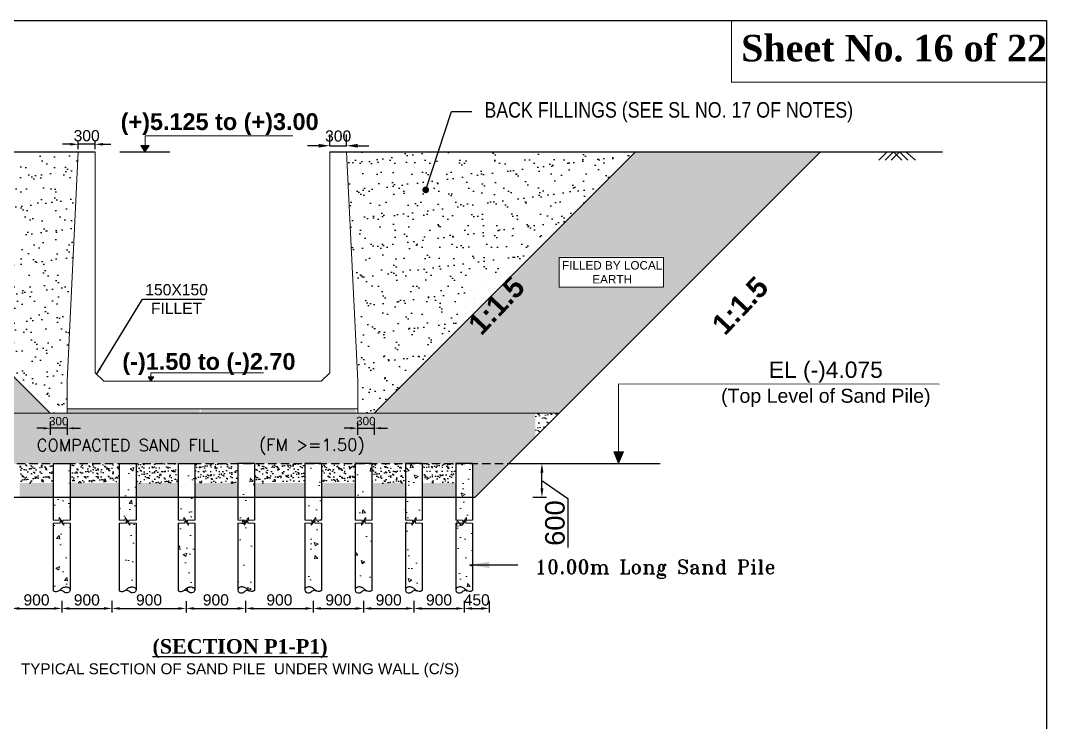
# Model space of a CAD drawing. Extents: x -426260 to 2055400, y -4304674 to -305611.
# Drawn here: x 1048104 to 1066457, y -1913611 to -1901055 of the extents above; entities that cross this region are included whole.
import ezdxf

# ---------------------------------------------------------------- set-up
doc = ezdxf.new("R2010")
doc.units = 0
doc.header["$LTSCALE"] = 300
doc.header["$MEASUREMENT"] = 0
doc.header["$PDMODE"] = 3
doc.linetypes.add('DASHED', pattern=[0.75, 0.5, -0.25])
doc.layers.get('0').update_dxf_attribs({"linetype": 'CONTINUOUS'})
doc.layers.get('DEFPOINTS').update_dxf_attribs({"linetype": 'CONTINUOUS'})
doc.layers.add('Dim', color=7, linetype='CONTINUOUS', lineweight=9)
doc.layers.add('HATCH', color=252, linetype='CONTINUOUS', lineweight=5)
for name, color, linetype in [('LINE', 7, 'CONTINUOUS'), ('P1', 7, 'CONTINUOUS'), ('TEXT', 10, 'CONTINUOUS'), ('TXT', 7, 'CONTINUOUS')]:
    doc.layers.add(name, color=color, linetype=linetype)
doc.styles.add('Arial', font='arial.ttf')
doc.styles.add('BIG', font='ROMANT.SHX')
doc.styles.add('DIM', font='isocp3.shx')
doc.dimstyles.new('3', dxfattribs={"dimtxt": 225, "dimasz": 350, "dimexe": 100, "dimexo": 25, "dimgap": 9, "dimtad": 0, "dimdec": 0, "dimzin": 0, "dimdsep": 46, "dimtxsty": 'Standard', "dimcen": 0, "dimclrd": 5, "dimclre": 6, "dimclrt": 256, "dimadec": 0, "dimazin": 0, "dimtfac": 1, "dimtdec": 0, "dimtofl": 0, "dimtmove": 2, "dimatfit": 3, "dimfxl": 1, "dimtolj": 1, "dimtzin": 0, "dimarcsym": 0})
doc.dimstyles.new('dim_100', dxfattribs={"dimtxt": 200, "dimasz": 200, "dimexe": 200, "dimexo": 100, "dimgap": 70, "dimtad": 1, "dimdec": 0, "dimzin": 0, "dimdsep": 46, "dimtxsty": 'DIM', "dimcen": 150, "dimclrd": 5, "dimclre": 5, "dimclrt": 7, "dimadec": 0, "dimazin": 0, "dimtfac": 1, "dimtdec": 0, "dimtmove": 0, "dimatfit": 3, "dimfxl": 20, "dimtolj": 1, "dimtzin": 0, "dimarcsym": 0})
doc.dimstyles.new('dim_250', dxfattribs={"dimtxt": 500, "dimasz": 500, "dimexe": 500, "dimexo": 100, "dimgap": 150, "dimtad": 1, "dimdec": 0, "dimzin": 0, "dimdsep": 46, "dimtxsty": 'Arial', "dimcen": 350, "dimclrd": 5, "dimclre": 5, "dimclrt": 7, "dimadec": 0, "dimazin": 0, "dimtfac": 1, "dimtdec": 0, "dimtmove": 0, "dimatfit": 3, "dimfxl": 500, "dimfxlon": 1, "dimtolj": 1, "dimtzin": 0, "dimarcsym": 0})
doc.dimstyles.new('dim_60', dxfattribs={"dimtxt": 120, "dimasz": 120, "dimexe": 60, "dimexo": 60, "dimgap": 50, "dimtad": 1, "dimdec": 0, "dimzin": 0, "dimdsep": 46, "dimtxsty": 'DIM', "dimcen": 0.09, "dimclrd": 5, "dimclre": 5, "dimclrt": 7, "dimadec": 0, "dimazin": 0, "dimtfac": 1, "dimtdec": 0, "dimtmove": 0, "dimatfit": 3, "dimfxl": 1, "dimtolj": 1, "dimtzin": 0, "dimarcsym": 0})
doc.dimstyles.new('dim_70', dxfattribs={"dimtxt": 140, "dimasz": 140, "dimexe": 70, "dimexo": 40, "dimgap": 50, "dimtad": 1, "dimdec": 0, "dimzin": 0, "dimdsep": 46, "dimtxsty": 'Arial', "dimcen": 0.09, "dimclrd": 5, "dimclre": 5, "dimclrt": 7, "dimadec": 0, "dimazin": 0, "dimtfac": 1, "dimtdec": 0, "dimtmove": 0, "dimatfit": 3, "dimfxl": 1, "dimtolj": 1, "dimtzin": 0, "dimarcsym": 0})
doc.dimstyles.new('dim_80', dxfattribs={"dimtxt": 160, "dimasz": 160, "dimexe": 80, "dimexo": 40, "dimgap": 50, "dimtad": 1, "dimdec": 0, "dimzin": 0, "dimdsep": 46, "dimtxsty": 'DIM', "dimcen": 0.09, "dimclrd": 5, "dimclre": 5, "dimclrt": 7, "dimadec": 0, "dimazin": 0, "dimtfac": 1, "dimtdec": 0, "dimtmove": 0, "dimatfit": 3, "dimfxl": 1, "dimtolj": 1, "dimtzin": 0, "dimarcsym": 0})
pattern_1 = [(37.5, (-16845.33, -437238.2), (-12.59867, 385.364754), [0, -304, 0, -340, 0, -325]), (7.5, (-16845.33, -437238.2), (353.95534, 564.42921), [0, -164, 0, -274, 0, -105]), (327.5, (-17091.33, -437238.2), (622.82837, 1.13181), [0, -100, 0, -360, 0, -470]), (317.5, (-17091.33, -437238.2), (601.22532, 175.53511), [0, -50, 0, -236, 0, -270])]
pattern_2 = [(37.5, (-16845.33, -437238.19), (-5.039469, 154.1459015), [0, -121.6, 0, -136, 0, -130]), (7.5, (-16845.33, -437238.19), (141.582136, 225.771685), [0, -65.6, 0, -109.6, 0, -42]), (327.5, (-16943.73, -437238.19), (249.131349, 0.452724), [0, -40, 0, -144, 0, -188]), (317.5, (-16943.73, -437238.19), (240.490128, 70.214045), [0, -20, 0, -94.4, 0, -108])]
pattern_3 = [(37.5, (-56110.23, -431458.76), (-4.409535, 134.877664), [0, -106.4, 0, -119, 0, -113.75]), (7.5, (-56110.23, -431458.76), (123.88437, 197.550225), [0, -57.4, 0, -95.9, 0, -36.75]), (327.5, (-56196.33, -431458.76), (217.98993, 0.396134), [0, -35, 0, -126, 0, -164.5]), (317.5, (-56196.33, -431458.76), (210.428862, 61.43729), [0, -17.5, 0, -82.6, 0, -94.5])]

# ---------------------------------------------------------------- blocks, each defined once
blk = doc.blocks.new('*D95')
at = {"layer": 'DEFPOINTS', "color": 0, "ltscale": 50, "transparency": 16777216}
for p in [(1049137, -1903268), (1049137, -1903394), (1049437, -1903394)]:
    blk.add_point(p, dxfattribs=at)
at = {"layer": 'HATCH', "color": 5, "lineweight": -2, "ltscale": 50, "transparency": 16777216}
for p, q in [((1048997, -1903268), (1048857, -1903268)), ((1049137, -1903354), (1049137, -1903198)), ((1049437, -1903268), (1049137, -1903268)), ((1049437, -1903354), (1049437, -1903198)), ((1049577, -1903268), (1049717, -1903268))]:
    blk.add_line(p, q, dxfattribs=at)
at = {"layer": 'HATCH', "color": 5, "ltscale": 50, "transparency": 16777216}
for points in [[(1048997, -1903245), (1048997, -1903292), (1049137, -1903268)], [(1049577, -1903245), (1049577, -1903292), (1049437, -1903268)]]:
    blk.add_solid(points, dxfattribs=at)
at = {"layer": 'HATCH', "color": 7, "ltscale": 50, "transparency": 16777216, "insert": (1049287, -1903116), "char_height": 200, "attachment_point": 5, "style": 'Arial'}
blk.add_mtext('\\A1;300', dxfattribs=at)
blk = doc.blocks.new('*D96')
at = {"layer": 'DEFPOINTS', "color": 0, "ltscale": 500, "transparency": 16777216}
for p in [(1048637, -1908079), (1048937, -1908079), (1048637, -1908348)]:
    blk.add_point(p, dxfattribs=at)
at = {"layer": 'Dim', "color": 5, "lineweight": -2, "ltscale": 500, "transparency": 16777216}
for p, q in [((1048637, -1908228), (1048637, -1908468)), ((1048937, -1908228), (1048937, -1908468)), ((1048517, -1908348), (1048397, -1908348)), ((1048937, -1908348), (1048637, -1908348)), ((1049057, -1908348), (1049177, -1908348))]:
    blk.add_line(p, q, dxfattribs=at)
at = {"layer": 'Dim', "color": 5, "ltscale": 500, "transparency": 16777216}
for points in [[(1048517, -1908328), (1048517, -1908368), (1048637, -1908348)], [(1049057, -1908328), (1049057, -1908368), (1048937, -1908348)]]:
    blk.add_solid(points, dxfattribs=at)
at = {"layer": 'Dim', "color": 7, "ltscale": 500, "transparency": 16777216, "insert": (1048787, -1908222), "char_height": 150, "attachment_point": 5, "style": 'Arial'}
blk.add_mtext('\\A1;300', dxfattribs=at)
blk = doc.blocks.new('*D97')
at = {"layer": 'DEFPOINTS', "color": 0, "ltscale": 50, "transparency": 16777216}
for p in [(1053936, -1903295), (1053636, -1903404), (1053936, -1903404)]:
    blk.add_point(p, dxfattribs=at)
at = {"layer": 'HATCH', "color": 5, "lineweight": -2, "ltscale": 50, "transparency": 16777216}
for p, q in [((1053636, -1903304), (1053636, -1903095)), ((1053936, -1903304), (1053936, -1903095)), ((1053436, -1903295), (1053236, -1903295)), ((1053636, -1903295), (1053936, -1903295)), ((1054136, -1903295), (1054336, -1903295))]:
    blk.add_line(p, q, dxfattribs=at)
at = {"layer": 'HATCH', "color": 5, "ltscale": 50, "transparency": 16777216}
for points in [[(1053436, -1903261), (1053436, -1903328), (1053636, -1903295)], [(1054136, -1903261), (1054136, -1903328), (1053936, -1903295)]]:
    blk.add_solid(points, dxfattribs=at)
at = {"layer": 'HATCH', "color": 7, "ltscale": 50, "transparency": 16777216, "insert": (1053786, -1903122), "char_height": 200, "attachment_point": 5, "style": 'Arial'}
blk.add_mtext('\\A1;300', dxfattribs=at)
blk = doc.blocks.new('*D98')
at = {"layer": 'DEFPOINTS', "color": 0, "ltscale": 500, "transparency": 16777216}
for p in [(1054131, -1908077), (1054431, -1908077), (1054431, -1908347)]:
    blk.add_point(p, dxfattribs=at)
at = {"layer": 'Dim', "color": 5, "lineweight": -2, "ltscale": 500, "transparency": 16777216}
for p, q in [((1054131, -1908227), (1054131, -1908467)), ((1054431, -1908227), (1054431, -1908467)), ((1054011, -1908347), (1053891, -1908347)), ((1054131, -1908347), (1054431, -1908347)), ((1054551, -1908347), (1054671, -1908347))]:
    blk.add_line(p, q, dxfattribs=at)
at = {"layer": 'Dim', "color": 5, "ltscale": 500, "transparency": 16777216}
for points in [[(1054011, -1908327), (1054011, -1908367), (1054131, -1908347)], [(1054551, -1908327), (1054551, -1908367), (1054431, -1908347)]]:
    blk.add_solid(points, dxfattribs=at)
at = {"layer": 'Dim', "color": 7, "ltscale": 500, "transparency": 16777216, "insert": (1054281, -1908220), "char_height": 150, "attachment_point": 5, "style": 'Arial'}
blk.add_mtext('\\A1;300', dxfattribs=at)
blk = doc.blocks.new('RT')
at = {"layer": 'Dim', "ltscale": 50}
h = blk.add_hatch(dxfattribs=at)
h.set_pattern_fill('AR-CONC', color=8, scale=100, style=0)
h.set_pattern_definition([(50, (-3013919.5, 641592.65), (717.26018, -62.75213), [75, -825]), (355, (-3013919.5, 641592.65), (-138.75133, 752.19213), [60, -660]), (100.4514, (-3013859.75, 641587.4), (578.50938, 689.43954), [63.74019, -701.14211]), (46.1842, (-3013919.5, 641792.65), (1067.24105, -165.51901), [112.5, -1237.5]), (96.6356, (-3013830.6, 641778.9), (934.6627, 974.11787), [95.6103, -1051.713]), (351.1842, (-3013919.5, 641792.7), (934.66195, 974.1186), [90, -990]), (21, (-3013819.5, 641742.65), (596.90705, -402.61889), [75, -825]), (326, (-3013819.5, 641742.65), (243.31533, 725.15005), [60, -660]), (71.4514, (-3013769.8, 641709.1), (840.22263, 322.5305), [63.74019, -701.14211]), (37.5, (-3013919.52, 641592.65), (12.159855, 332.893854), [0, -652, 0, -670, 0, -662.5]), (7.5, (-3013919.52, 641592.65), (263.069537, 394.41171), [0, -382, 0, -637, 0, -252.5]), (327.5, (-3014142.52, 641592.65), (533.822436, -22.554872), [0, -250, 0, -780, 0, -1035]), (317.5, (-3014242.52, 641592.65), (583.18617, 100.10498), [0, -325, 0, -518, 0, -735])])
h.paths.add_polyline_path([(150, -2269), (138, -2291), (119, -2305), (97, -2311), (74, -2310), (52, -2302), (33, -2290), (15, -2276), (-6, -2267), (-29, -2266), (-52, -2273), (-64, -2281), (-86, -2289), (-109, -2290), (-130, -2283), (-150, -2271), (-150, 0), (150, 0)])
for points in [[(-150, -1014), (-44, -1014), (-44, -966), (22, -1055), (22, -1014), (150, -1014)], [(-150, -1063), (-29, -1063), (-29, -1015), (38, -1103), (38, -1063), (150, -1063)]]:
    blk.add_lwpolyline(points, dxfattribs=at)
at = {"layer": 'P1', "ltscale": 50}
for points in [[(-150, 0), (-150, -1014)], [(-150, 0), (150, 0)], [(150, 0), (150, -1014)], [(-150, -1063), (-150, -2271)], [(150, -1063), (150, -2253)]]:
    blk.add_lwpolyline(points, dxfattribs=at)
blk.add_spline([(-150, -2271), (-115, -2289), (-72, -2284), (-23, -2252), (15, -2223), (67, -2207), (106, -2210), (132, -2224), (144, -2239), (150, -2253), (150, -2266), (123, -2303), (73, -2309), (38, -2293), (10, -2273), (-18, -2265), (-51, -2273)], degree=3, dxfattribs=at)
blk = doc.blocks.new('PILE.5')
at = {"layer": 'HATCH', "color": 5}
blk.add_blockref('RT', (0, 0), dxfattribs=at)
blk = doc.blocks.new('*D100')
at = {"layer": 'DEFPOINTS', "color": 0, "ltscale": 50, "transparency": 16777216}
for p in [(1049740, -1911401), (1051066, -1911401), (1051066, -1911571)]:
    blk.add_point(p, dxfattribs=at)
at = {"layer": 'HATCH', "color": 5, "lineweight": -2, "ltscale": 50, "transparency": 16777216}
for p, q in [((1049740, -1911441), (1049740, -1911641)), ((1049880, -1911571), (1050926, -1911571)), ((1051066, -1911441), (1051066, -1911641))]:
    blk.add_line(p, q, dxfattribs=at)
at = {"layer": 'HATCH', "color": 5, "ltscale": 50, "transparency": 16777216}
for points in [[(1049880, -1911548), (1049880, -1911595), (1049740, -1911571)], [(1050926, -1911548), (1050926, -1911595), (1051066, -1911571)]]:
    blk.add_solid(points, dxfattribs=at)
at = {"layer": 'HATCH', "color": 7, "ltscale": 50, "transparency": 16777216, "insert": (1050403, -1911419), "char_height": 200, "attachment_point": 5, "style": 'Arial'}
blk.add_mtext('\\A1;900', dxfattribs=at)
blk = doc.blocks.new('*D101')
at = {"layer": 'DEFPOINTS', "color": 0, "ltscale": 50, "transparency": 16777216}
for p in [(1048840, -1911401), (1049740, -1911394), (1049740, -1911571)]:
    blk.add_point(p, dxfattribs=at)
at = {"layer": 'HATCH', "color": 5, "lineweight": -2, "ltscale": 50, "transparency": 16777216}
for p, q in [((1048840, -1911441), (1048840, -1911641)), ((1048980, -1911571), (1049600, -1911571)), ((1049740, -1911434), (1049740, -1911641))]:
    blk.add_line(p, q, dxfattribs=at)
at = {"layer": 'HATCH', "color": 5, "ltscale": 50, "transparency": 16777216}
for points in [[(1048980, -1911548), (1048980, -1911595), (1048840, -1911571)], [(1049600, -1911548), (1049600, -1911595), (1049740, -1911571)]]:
    blk.add_solid(points, dxfattribs=at)
at = {"layer": 'HATCH', "color": 7, "ltscale": 50, "transparency": 16777216, "insert": (1049290, -1911419), "char_height": 200, "attachment_point": 5, "style": 'Arial'}
blk.add_mtext('\\A1;900', dxfattribs=at)
blk = doc.blocks.new('*D102')
at = {"layer": 'DEFPOINTS', "color": 0, "ltscale": 50, "transparency": 16777216}
for p in [(1047940, -1911401), (1048840, -1911394), (1048840, -1911571)]:
    blk.add_point(p, dxfattribs=at)
at = {"layer": 'HATCH', "color": 5, "lineweight": -2, "ltscale": 50, "transparency": 16777216}
for p, q in [((1047940, -1911441), (1047940, -1911641)), ((1048080, -1911571), (1048700, -1911571)), ((1048840, -1911434), (1048840, -1911641))]:
    blk.add_line(p, q, dxfattribs=at)
at = {"layer": 'HATCH', "color": 5, "ltscale": 50, "transparency": 16777216}
for points in [[(1048080, -1911548), (1048080, -1911595), (1047940, -1911571)], [(1048700, -1911548), (1048700, -1911595), (1048840, -1911571)]]:
    blk.add_solid(points, dxfattribs=at)
at = {"layer": 'HATCH', "color": 7, "ltscale": 50, "transparency": 16777216, "insert": (1048390, -1911419), "char_height": 200, "attachment_point": 5, "style": 'Arial'}
blk.add_mtext('\\A1;900', dxfattribs=at)
blk = doc.blocks.new('*D104')
at = {"layer": 'DEFPOINTS', "color": 0, "ltscale": 50, "transparency": 16777216}
for p in [(1051066, -1911401), (1052131, -1911394), (1052131, -1911571)]:
    blk.add_point(p, dxfattribs=at)
at = {"layer": 'HATCH', "color": 5, "lineweight": -2, "ltscale": 50, "transparency": 16777216}
for p, q in [((1051066, -1911441), (1051066, -1911641)), ((1051206, -1911571), (1051991, -1911571)), ((1052131, -1911434), (1052131, -1911641))]:
    blk.add_line(p, q, dxfattribs=at)
at = {"layer": 'HATCH', "color": 5, "ltscale": 50, "transparency": 16777216}
for points in [[(1051206, -1911548), (1051206, -1911595), (1051066, -1911571)], [(1051991, -1911548), (1051991, -1911595), (1052131, -1911571)]]:
    blk.add_solid(points, dxfattribs=at)
at = {"layer": 'HATCH', "color": 7, "ltscale": 50, "transparency": 16777216, "insert": (1051598, -1911419), "char_height": 200, "attachment_point": 5, "style": 'Arial'}
blk.add_mtext('\\A1;900', dxfattribs=at)
blk = doc.blocks.new('*D105')
at = {"layer": 'DEFPOINTS', "color": 0, "ltscale": 50, "transparency": 16777216}
for p in [(1053340, -1911394), (1052131, -1911434), (1053340, -1911571)]:
    blk.add_point(p, dxfattribs=at)
at = {"layer": 'HATCH', "color": 5, "lineweight": -2, "ltscale": 50, "transparency": 16777216}
for p, q in [((1052131, -1911474), (1052131, -1911641)), ((1052271, -1911571), (1053200, -1911571)), ((1053340, -1911434), (1053340, -1911641))]:
    blk.add_line(p, q, dxfattribs=at)
at = {"layer": 'HATCH', "color": 5, "ltscale": 50, "transparency": 16777216}
for points in [[(1052271, -1911548), (1052271, -1911595), (1052131, -1911571)], [(1053200, -1911548), (1053200, -1911595), (1053340, -1911571)]]:
    blk.add_solid(points, dxfattribs=at)
at = {"layer": 'HATCH', "color": 7, "ltscale": 50, "transparency": 16777216, "insert": (1052735, -1911419), "char_height": 200, "attachment_point": 5, "style": 'Arial'}
blk.add_mtext('\\A1;900', dxfattribs=at)
blk = doc.blocks.new('*D106')
at = {"layer": 'DEFPOINTS', "color": 0, "ltscale": 50, "transparency": 16777216}
for p in [(1053340, -1911401), (1054240, -1911394), (1054240, -1911571)]:
    blk.add_point(p, dxfattribs=at)
at = {"layer": 'HATCH', "color": 5, "lineweight": -2, "ltscale": 50, "transparency": 16777216}
for p, q in [((1053340, -1911441), (1053340, -1911641)), ((1053480, -1911571), (1054100, -1911571)), ((1054240, -1911434), (1054240, -1911641))]:
    blk.add_line(p, q, dxfattribs=at)
at = {"layer": 'HATCH', "color": 5, "ltscale": 50, "transparency": 16777216}
for points in [[(1053480, -1911548), (1053480, -1911595), (1053340, -1911571)], [(1054100, -1911548), (1054100, -1911595), (1054240, -1911571)]]:
    blk.add_solid(points, dxfattribs=at)
at = {"layer": 'HATCH', "color": 7, "ltscale": 50, "transparency": 16777216, "insert": (1053790, -1911419), "char_height": 200, "attachment_point": 5, "style": 'Arial'}
blk.add_mtext('\\A1;900', dxfattribs=at)
blk = doc.blocks.new('*D107')
at = {"layer": 'DEFPOINTS', "color": 0, "ltscale": 50, "transparency": 16777216}
for p in [(1054240, -1911401), (1055140, -1911394), (1055140, -1911571)]:
    blk.add_point(p, dxfattribs=at)
at = {"layer": 'HATCH', "color": 5, "lineweight": -2, "ltscale": 50, "transparency": 16777216}
for p, q in [((1054240, -1911441), (1054240, -1911641)), ((1054380, -1911571), (1055000, -1911571)), ((1055140, -1911434), (1055140, -1911641))]:
    blk.add_line(p, q, dxfattribs=at)
at = {"layer": 'HATCH', "color": 5, "ltscale": 50, "transparency": 16777216}
for points in [[(1054380, -1911548), (1054380, -1911595), (1054240, -1911571)], [(1055000, -1911548), (1055000, -1911595), (1055140, -1911571)]]:
    blk.add_solid(points, dxfattribs=at)
at = {"layer": 'HATCH', "color": 7, "ltscale": 50, "transparency": 16777216, "insert": (1054690, -1911419), "char_height": 200, "attachment_point": 5, "style": 'Arial'}
blk.add_mtext('\\A1;900', dxfattribs=at)
blk = doc.blocks.new('*D108')
at = {"layer": 'DEFPOINTS', "color": 0, "ltscale": 50, "transparency": 16777216}
for p in [(1055140, -1911401), (1056040, -1911394), (1056040, -1911571)]:
    blk.add_point(p, dxfattribs=at)
at = {"layer": 'HATCH', "color": 5, "lineweight": -2, "ltscale": 50, "transparency": 16777216}
for p, q in [((1055140, -1911441), (1055140, -1911641)), ((1055280, -1911571), (1055900, -1911571)), ((1056040, -1911434), (1056040, -1911641))]:
    blk.add_line(p, q, dxfattribs=at)
at = {"layer": 'HATCH', "color": 5, "ltscale": 50, "transparency": 16777216}
for points in [[(1055280, -1911548), (1055280, -1911595), (1055140, -1911571)], [(1055900, -1911548), (1055900, -1911595), (1056040, -1911571)]]:
    blk.add_solid(points, dxfattribs=at)
at = {"layer": 'HATCH', "color": 7, "ltscale": 50, "transparency": 16777216, "insert": (1055590, -1911419), "char_height": 200, "attachment_point": 5, "style": 'Arial'}
blk.add_mtext('\\A1;900', dxfattribs=at)
blk = doc.blocks.new('*D109')
at = {"layer": 'DEFPOINTS', "color": 0, "ltscale": 50, "transparency": 16777216}
for p in [(1056040, -1911401), (1056490, -1911394), (1056490, -1911571)]:
    blk.add_point(p, dxfattribs=at)
at = {"layer": 'HATCH', "color": 5, "lineweight": -2, "ltscale": 50, "transparency": 16777216}
for p, q in [((1056040, -1911441), (1056040, -1911641)), ((1056180, -1911571), (1056350, -1911571)), ((1056490, -1911434), (1056490, -1911641))]:
    blk.add_line(p, q, dxfattribs=at)
at = {"layer": 'HATCH', "color": 5, "ltscale": 50, "transparency": 16777216}
for points in [[(1056180, -1911548), (1056180, -1911595), (1056040, -1911571)], [(1056350, -1911548), (1056350, -1911595), (1056490, -1911571)]]:
    blk.add_solid(points, dxfattribs=at)
at = {"layer": 'HATCH', "color": 7, "ltscale": 50, "transparency": 16777216, "insert": (1056265, -1911419), "char_height": 200, "attachment_point": 5, "style": 'Arial'}
blk.add_mtext('\\A1;450', dxfattribs=at)
blk = doc.blocks.new('*D227')
at = {"layer": 'DEFPOINTS', "color": 0, "ltscale": 500, "transparency": 16777216}
for p in [(1057090, -1908980), (1057431, -1908980), (1057231, -1909580)]:
    blk.add_point(p, dxfattribs=at)
at = {"layer": 'Dim', "color": 5, "lineweight": -2, "ltscale": 500, "transparency": 16777216}
for p, q in [((1057130, -1908980), (1057511, -1908980)), ((1057431, -1909420), (1057431, -1909140)), ((1057431, -1909280), (1057893, -1909607)), ((1057271, -1909580), (1057511, -1909580)), ((1057893, -1909607), (1057893, -1910481))]:
    blk.add_line(p, q, dxfattribs=at)
at = {"layer": 'Dim', "color": 5, "ltscale": 500, "transparency": 16777216}
for points in [[(1057404, -1909140), (1057458, -1909140), (1057431, -1908980)], [(1057404, -1909420), (1057458, -1909420), (1057431, -1909580)]]:
    blk.add_solid(points, dxfattribs=at)
at = {"layer": 'Dim', "color": 7, "ltscale": 500, "transparency": 16777216, "insert": (1057665, -1910044), "char_height": 350, "attachment_point": 5, "rotation": 90, "style": 'Arial'}
blk.add_mtext('\\A1;600', dxfattribs=at)

msp = doc.modelspace()

# ---------------------------------------------------------------- hatches: boundary and pattern name
at = {"layer": 'Dim', "ltscale": 500}
h = msp.add_hatch(color=15, dxfattribs=at)
h.dxf.hatch_style = 1
h.paths.add_polyline_path([(1050330.3, -1903292.7), (1050255.7, -1903292.7), (1050330.3, -1903403.5)])
h.paths.add_polyline_path([(1050404.8, -1903292.7), (1050330.3, -1903292.7), (1050330.3, -1903403.5)])
h = msp.add_hatch(color=15, dxfattribs=at)
h.dxf.hatch_style = 1
h.paths.add_polyline_path([(1050437.4, -1907429.6), (1050387.7, -1907429.6), (1050437.4, -1907503.5)])
h.paths.add_polyline_path([(1050487.1, -1907429.6), (1050437.4, -1907429.6), (1050437.4, -1907503.5)])
h = msp.add_hatch(color=8, dxfattribs=at)
h.dxf.hatch_style = 1
h.paths.add_polyline_path([(1058890.1, -1908768.5), (1058803.2, -1908768.5), (1058716.3, -1908768.5), (1058803.2, -1908975.9)])
at = {"layer": 'LINE', "lineweight": 9, "ltscale": 50}
h = msp.add_hatch(dxfattribs=at)
h.set_pattern_fill('AR-SAND', color=0, scale=80, style=0)
h.set_pattern_definition(pattern_2)
h.paths.add_polyline_path([(1043961.6, -1903403.5), (1039759.1, -1903403.5), (1044434.1, -1908078.5), (1048636.6, -1908078.5)])
h.paths.add_polyline_path([(1045341.2, -1905826.1), (1043473.5, -1905826.1), (1043473.5, -1905291.8), (1045341.2, -1905291.8)], flags=16)
h.paths.add_polyline_path([(1043475.6, -1905831), (1045344.1, -1905831), (1045344.1, -1905271.9), (1043475.6, -1905271.9)], flags=24)
at = {"layer": 'LINE', "ltscale": 50}
h = msp.add_hatch(dxfattribs=at)
h.set_pattern_fill('AR-SAND', color=4, scale=200, style=0)
h.set_pattern_definition(pattern_1)
h.paths.add_polyline_path([(1049136.6, -1903403.5), (1043961.6, -1903403.5), (1048637.5, -1908079.5), (1048936.6, -1908079.5), (1048936.6, -1907503.5)])
h = msp.add_hatch(dxfattribs=at)
h.set_pattern_fill('AR-SAND', color=4, scale=200, style=0)
h.set_pattern_definition(pattern_1)
h.paths.add_polyline_path([(1053942.7, -1903403.5), (1059117.7, -1903403.5), (1054441.8, -1908079.5), (1054142.7, -1908079.5), (1054142.7, -1907503.5)])
at = {"layer": 'LINE', "lineweight": 9, "ltscale": 50}
h = msp.add_hatch(dxfattribs=at)
h.set_pattern_fill('AR-SAND', color=0, scale=80, style=0)
h.set_pattern_definition(pattern_2)
h.paths.add_polyline_path([(1059605.7, -1905826.1), (1057746.4, -1905826.1), (1057746.4, -1905840.3), (1059614.9, -1905840.3), (1059614.9, -1905281.2), (1057746.4, -1905281.2), (1057746.4, -1905291.8), (1059605.7, -1905291.8)])
h.paths.add_polyline_path([(1059605.7, -1905826.1), (1057749.3, -1905826.1), (1057749.3, -1905835.3), (1059617, -1905835.3), (1059617, -1905301), (1059605.7, -1905301)])
h.paths.add_polyline_path([(1057738.1, -1905291.8), (1059605.7, -1905291.8), (1059605.7, -1905826.1), (1057738.1, -1905826.1)])
h.paths.add_polyline_path([(1057742.7, -1908077), (1062415.5, -1903404.2), (1059105.5, -1903403.5), (1054437.6, -1908071.5)])
h = msp.add_hatch(dxfattribs=at)
h.set_pattern_fill('AR-SAND', color=0, scale=80, style=0)
h.set_pattern_definition(pattern_2)
h.paths.add_polyline_path([(1048574.9, -1908377.3), (1048999.5, -1908377.3), (1048999.5, -1908068.2), (1048574.9, -1908068.2)], flags=9)
h.paths.add_polyline_path([(1054069.1, -1908375.8), (1054493.7, -1908375.8), (1054493.7, -1908066.7), (1054069.1, -1908066.7)], flags=9)
h.paths.add_polyline_path([(1052387.5, -1908902.3), (1054678.7, -1908902.3), (1054678.7, -1908413.5), (1052387.5, -1908413.5)], flags=24)
h.paths.add_polyline_path([(1048371.2, -1908811.3), (1052418.9, -1908811.3), (1052418.9, -1908490.5), (1048371.2, -1908490.5)], flags=24)
h.paths.add_polyline_path([(1056839.5, -1908980.3), (1057313.2, -1908506.6), (1057311.6, -1908078.5), (1044434.1, -1908078.5), (1045335.8, -1908980.3)])
at = {"layer": 'LINE', "lineweight": 15}
h = msp.add_hatch(dxfattribs=at)
h.set_pattern_fill('AR-CONC', color=1, scale=20, style=0)
h.set_pattern_definition([(50, (761302.08, -1942943.75), (143.452037, -12.550427), [15, -165]), (355, (761302.08, -1942943.75), (-27.75027, 150.43843), [12, -132]), (100.451444, (761314.03, -1942944.79), (115.70177, 137.888), [12.74804, -140.22842]), (46.1842, (761302.08, -1942903.75), (213.44827, -33.10386), [22.5, -247.5]), (96.635635, (761319.86, -1942906.5), (186.93239, 194.82372), [19.12207, -210.34275]), (351.18416, (761302.08, -1942903.75), (186.93239, 194.82372), [18, -198]), (21, (761322.08, -1942913.75), (119.38141, -80.52378), [15, -165]), (326, (761322.08, -1942913.75), (48.66307, 145.03001), [12, -132]), (71.451445, (761332.02, -1942920.46), (168.044475, 64.50623), [12.74804, -140.22842]), (37.5, (761302.076, -1942943.746), (2.431971, 66.578771), [0, -130.4, 0, -134, 0, -132.5]), (7.5, (761302.076, -1942943.746), (52.613907, 78.882342), [0, -76.4, 0, -127.4, 0, -50.5]), (327.5, (761257.476, -1942943.746), (106.764487, -4.510974), [0, -50, 0, -156, 0, -207]), (317.5, (761237.48, -1942943.75), (116.637234, 20.020996), [0, -65, 0, -103.6, 0, -147])])
h.paths.add_polyline_path([(1051307.2, -1908078.5), (1051307.2, -1908003.5), (1048936.6, -1908003.5), (1048936.6, -1908078.5)])
h.paths.add_polyline_path([(1054101.2, -1908078.5), (1054101.2, -1908003.5), (1051331.2, -1908003.5), (1051321.8, -1908080)])
at = {"layer": 'LINE', "lineweight": 9, "ltscale": 50}
h = msp.add_hatch(dxfattribs=at)
h.set_pattern_fill('AR-SAND', color=0, scale=80, style=0)
h.set_pattern_definition(pattern_2)
h.paths.add_polyline_path([(1057313.2, -1908506.6), (1057741.2, -1908078.5), (1057311.6, -1908078.5)])
at = {"layer": 'LINE'}
h = msp.add_hatch(dxfattribs=at)
h.set_pattern_fill('AR-SAND', color=256, scale=70, style=0)
h.set_pattern_definition([(37.5, (-18848.5, -432611.6), (-4.409535, 134.877664), [0, -106.4, 0, -119, 0, -113.75]), (7.5, (-18848.5, -432611.6), (123.88437, 197.550225), [0, -57.4, 0, -95.9, 0, -36.75]), (327.5, (-18934.6, -432611.6), (217.98993, 0.396134), [0, -35, 0, -126, 0, -164.5]), (317.5, (-18934.6, -432611.6), (210.428862, 61.43729), [0, -17.5, 0, -82.6, 0, -94.5])])
h.paths.add_polyline_path([(1056489.6, -1909330.1), (1056189.6, -1909330.1), (1056189.6, -1909580.3), (1056239.5, -1909580.3)])
h.paths.add_polyline_path([(1055889.6, -1909330.1), (1055289.6, -1909330.1), (1055289.6, -1909580.3), (1055889.6, -1909580.3)])
h.paths.add_polyline_path([(1054989.6, -1909330.1), (1054389.6, -1909330.1), (1054389.6, -1909580.3), (1054989.6, -1909580.3)])
h.paths.add_polyline_path([(1054089.6, -1909330.1), (1053489.6, -1909330.1), (1053489.6, -1909580.3), (1054089.6, -1909580.3)])
h.paths.add_polyline_path([(1053189.6, -1909330.1), (1052289.6, -1909330.1), (1052289.6, -1909580.3), (1053189.6, -1909580.3)])
h.paths.add_polyline_path([(1051989.6, -1909330.1), (1051221, -1909330.1), (1051221, -1909580.3), (1051989.6, -1909580.3)])
h.paths.add_polyline_path([(1050921, -1909330.1), (1050171, -1909330.1), (1050171, -1909580.3), (1050921, -1909580.3)])
h.paths.add_polyline_path([(1049871, -1909330.1), (1048989.6, -1909330.1), (1048989.6, -1909580.3), (1049871, -1909580.3)])
h.paths.add_polyline_path([(1048689.6, -1909330.1), (1048089.6, -1909330.1), (1048089.6, -1909580.3), (1048689.6, -1909580.3)])
h.paths.add_polyline_path([(1047789.6, -1909330.1), (1047189.6, -1909330.1), (1047189.6, -1909580.3), (1047789.6, -1909580.3)])
h.paths.add_polyline_path([(1046889.6, -1909330.1), (1046289.6, -1909330.1), (1046289.6, -1909580.3), (1046889.6, -1909580.3)])
h.paths.add_polyline_path([(1045989.6, -1909330.1), (1045685.6, -1909330.1), (1045935.8, -1909580.3), (1045989.6, -1909580.3)])
h.paths.add_polyline_path([(1056489.6, -1909330.1), (1056789.6, -1909030.1), (1056789.6, -1908980.3), (1056189.6, -1908980.3), (1056189.6, -1909330.1)])
h = msp.add_hatch(dxfattribs=at)
h.set_pattern_fill('AR-SAND', color=256, scale=70, style=0)
h.set_pattern_definition(pattern_3)
h.paths.add_polyline_path([(1048689.6, -1909330.1), (1048689.6, -1908980.3), (1048089.6, -1908980.3), (1048089.6, -1909330.1)])
h.paths.add_polyline_path([(1049871, -1909330.1), (1049871, -1908980.3), (1048989.6, -1908980.3), (1048989.6, -1909330.1)])
h = msp.add_hatch(dxfattribs=at)
h.set_pattern_fill('AR-SAND', color=256, scale=70, style=0)
h.set_pattern_definition(pattern_3)
h.paths.add_polyline_path([(1050921, -1908980.3), (1050171, -1908980.3), (1050171, -1909330.1), (1050921, -1909330.1)])
h.paths.add_polyline_path([(1051989.6, -1909330.1), (1051989.6, -1908980.3), (1051221, -1908980.3), (1051221, -1909330.1)])
h = msp.add_hatch(dxfattribs=at)
h.set_pattern_fill('AR-SAND', color=256, scale=70, style=0)
h.set_pattern_definition(pattern_3)
h.paths.add_polyline_path([(1053189.6, -1908980.3), (1052289.6, -1908980.3), (1052289.6, -1909330.1), (1053189.6, -1909330.1)])
h.paths.add_polyline_path([(1054089.6, -1908980.3), (1053489.6, -1908980.3), (1053489.6, -1909330.1), (1054089.6, -1909330.1)])
h = msp.add_hatch(dxfattribs=at)
h.set_pattern_fill('AR-SAND', color=256, scale=70, style=0)
h.set_pattern_definition(pattern_3)
h.paths.add_polyline_path([(1054389.6, -1908980.3), (1054389.6, -1909330.1), (1054989.6, -1909330.1), (1054989.6, -1908980.3)])
h.paths.add_polyline_path([(1055889.6, -1909330.1), (1055889.6, -1908980.3), (1055289.6, -1908980.3), (1055289.6, -1909330.1)])

# ---------------------------------------------------------------- linework, layer by layer
at = {"color": 7, "lineweight": 15}
for p, q in [((1048936.6, -1907503.5), (1049136.6, -1903403.5)), ((1049436.6, -1907359.1), (1049436.6, -1903403.5)), ((1053636.2, -1907359.1), (1053636.2, -1903403.5)), ((1054136.2, -1907503.5), (1053936.2, -1903403.5)), ((1054381.1, -1903403.5), (1054081.1, -1903403.5)), ((1049436.6, -1907359.1), (1049591.5, -1907503.5)), ((1053636.2, -1907359.1), (1053481.2, -1907503.5)), ((1048936.6, -1907503.5), (1048936.6, -1908078.5)), ((1049591.5, -1907503.5), (1051539.6, -1907503.5)), ((1051539.6, -1907503.5), (1053481.2, -1907503.5)), ((1054136.2, -1907503.5), (1054136.2, -1908078.5)), ((1048936.6, -1908003.5), (1051539.6, -1908003.5)), ((1048936.6, -1908078.5), (1051539.6, -1908078.5)), ((1051539.6, -1908003.5), (1054136.2, -1908003.5)), ((1051539.6, -1908078.5), (1054136.2, -1908078.5))]:
    msp.add_line(p, q, dxfattribs=at)
at = {"layer": 'Dim', "ltscale": 500}
msp.add_line((1058798.1, -1907553.8), (1064539.1, -1907557.1, 0), dxfattribs=at)
for points in [[(1050332.1, -1903292.7), (1050332.1, -1903119.5), (1052973.8, -1903119.5)], [(1050437.4, -1907429.6), (1050437.4, -1907353.7), (1052448.9, -1907353.7)], [(1058803.2, -1908975.9), (1058798.1, -1907558.6)], [(1058803.2, -1908975.9), (1058716.3, -1908768.2), (1058803.2, -1908768.5)], [(1058803.2, -1908975.9), (1058890.1, -1908768.2), (1058803.2, -1908768.5)]]:
    msp.add_lwpolyline(points, dxfattribs=at)
for points in [[(1050330.3, -1903403.5), (1050255.7, -1903292.7), (1050404.8, -1903292.7)], [(1050437.4, -1907503.5), (1050487.1, -1907429.6), (1050387.7, -1907429.6)]]:
    msp.add_lwpolyline(points, close=True, dxfattribs=at)
at = {"layer": 'HATCH', "color": 8, "lineweight": 15}
msp.add_line((1050123.9, -1903403.5), (1050547.4, -1903403.5), dxfattribs=at)
for points in [[(1063608.2, -1903403.5), (1063458.4, -1903553.3)], [(1063718.5, -1903403.5), (1063568.7, -1903553.3)], [(1063828.8, -1903403.5), (1063679, -1903553.3)], [(1063718.5, -1903403.5), (1063868.3, -1903553.3)], [(1063828.8, -1903403.5), (1063978.6, -1903553.3)], [(1063939.1, -1903403.5), (1064110.8, -1903553.3)]]:
    msp.add_lwpolyline(points, dxfattribs=at)
at = {"layer": 'HATCH', "color": 5, "ltscale": 50}
msp.add_lwpolyline([(1059605.7, -1905291.8), (1057738.1, -1905291.8), (1057738.1, -1905826.1), (1059605.7, -1905826.1)], close=True, dxfattribs=at)
msp.add_lwpolyline([(1044434.1, -1908078.5), (1057741.2, -1908078.5)], dxfattribs=at)
at = {"layer": 'LINE'}
for p, q in [((1038707.8, -1903403.5), (1049436.6, -1903403.5)), ((1053636.2, -1903403.5), (1064597.6, -1903403.5)), ((1045935.8, -1909580.3), (1056239.5, -1909580.3))]:
    msp.add_line(p, q, dxfattribs=at)
at = {"layer": 'LINE', "color": 3, "ltscale": 0.5}
for p, q in [((1049881.5, -1903403.5), (1050777.2, -1903403.5)), ((1056839.5, -1908980.3), (1059546.9, -1908980.3))]:
    msp.add_line(p, q, dxfattribs=at)
at = {"layer": 'LINE', "linetype": 'DASHED'}
msp.add_line((1045335.8, -1908980.3), (1056839.5, -1908980.3), dxfattribs=at)
at = {"layer": 'LINE'}
msp.add_lwpolyline([(1066456.6, -1941928.1), (1008655.8, -1941928.1), (1008655.8, -1901054.6), (1066456.6, -1901054.6)], close=True, dxfattribs=at)
at = {"layer": 'LINE', "lineweight": 9}
msp.add_lwpolyline([(1066456.6, -1901054.6), (1060824.5, -1901054.6), (1060824.5, -1902159.4), (1066456.6, -1902159.4)], close=True, dxfattribs=at)
at = {"layer": 'LINE'}
for points in [[(1043961.6, -1903403.5), (1048636.6, -1908078.5)], [(1059107.1, -1903402), (1054430.5, -1908078.5)], [(1062414.6, -1903405.1), (1056239.5, -1909580.3)]]:
    msp.add_lwpolyline(points, dxfattribs=at)

# ---------------------------------------------------------------- block references
at = {"layer": 'HATCH', "color": 5}
for p in [(1048839.6, -1908980.3), (1050021, -1908980.3), (1051071, -1908980.3)]:
    msp.add_blockref('PILE.5', p, dxfattribs=at)
at = {"layer": 'HATCH', "color": 5, "xscale": -1}
for p in [(1052139.6, -1908980.3), (1053339.6, -1908980.3), (1054239.6, -1908980.3), (1055139.6, -1908980.3), (1056039.6, -1908980.3)]:
    msp.add_blockref('PILE.5', p, dxfattribs=at)

# ---------------------------------------------------------------- texts
at = {"layer": 'LINE', "style": 'BIG'}
for s, p in [(' (FM >=1.50)', (1052224.6, -1908749.6)), ('COMPACTED SAND FILL', (1048394.1, -1908757.8))]:
    msp.add_text(s, height=213.84, dxfattribs=at).set_placement(p)
at = {"layer": 'LINE', "color": 7, "lineweight": 9, "insert": (1060994.2, -1901311.4), "char_height": 474.319, "width": 17037.376, "attachment_point": 1}
msp.add_mtext('\\pt3320;{\\fTimes New Roman|b1|i0|c0|p18;Sheet No. 16 of 22}', dxfattribs=at)
at = {"layer": 'LINE', "char_height": 250, "width": 11058.005, "attachment_point": 8, "style": 'BIG'}
for s, insert in [('\\pxqc;\\P{\\fArial Narrow|b0|i0|c0|p34;\\H1.1111x;\\C7;BACK FILLINGS (SEE SL NO. 17 OF NOTES)}', (1059699.4, -1902875.7)), ('10.00m Long Sand Pile', (1059460.6, -1911035.1))]:
    msp.add_mtext(s, dxfattribs=dict(at, insert=insert))
at = {"layer": 'TEXT', "color": 0, "insert": (1057780.1, -1905558.3), "char_height": 150, "width": 1814.649, "attachment_point": 4, "style": 'Arial'}
msp.add_mtext('\\pxqc;FILLED BY LOCAL EARTH', dxfattribs=at)
at = {"layer": 'TEXT', "ltscale": 500, "char_height": 368.794, "width": 1223.642, "attachment_point": 5, "rotation": 46.6755, "style": 'Arial'}
for insert in [(1056617.9, -1906154.1), (1060976.2, -1906154.1)]:
    msp.add_mtext('{\\fArial|b1|i0|c0|p34;\\C6;1:1.5}', dxfattribs=dict(at, insert=insert))
at = {"layer": 'TEXT', "color": 6, "insert": (1062509.2, -1907561.4, 0), "char_height": 250, "width": 4868.751, "attachment_point": 5, "style": 'Arial'}
msp.add_mtext('{\\H1.167x;\\C7;EL (-)4.075\\P\\H0.8571x;(Top Level of Sand Pile)}', dxfattribs=at)
at = {"layer": 'TXT', "color": 0, "style": 'Arial'}
for s, insert, char_height, width, attachment_point in [('{\\fArial|b1|i0|c0|p34;\\C6;(+)5.125 to (+)3.00}', (1051665.6, -1902908.6), 300, 4316.247, 5), ('\\pxqc;150X150\\PFILLET', (1049973, -1906037), 200, 1844.802, 4), ('{\\fArial|b1|i0|c0|p34;\\C6; (-)1.50 to (-)2.70}', (1051416.2, -1907198.2), 300, 4316.247, 5)]:
    msp.add_mtext(s, dxfattribs=dict(at, insert=insert, char_height=char_height, width=width, attachment_point=attachment_point))
at = {"layer": 'TXT', "color": 6, "ltscale": 50, "insert": (1052031.1, -1912119.2, 0), "char_height": 260, "width": 10184.473, "attachment_point": 2}
msp.add_mtext('{\\fTimes New Roman|b1|i0|c0|p18;\\L(SECTION P1-P1)\\P\\fArial|b0|i0|c0|p34;\\H0.75x;\\l\\C0;TYPICAL SECTION OF SAND PILE  UNDER WING WALL (C/S)}', dxfattribs=at)

# ---------------------------------------------------------------- dimensions: what is measured, and where the dimension line sits
at = {"layer": 'Dim', "ltscale": 500}
for base, p1, p2, picture, middle in [((1048636.6, -1908348.4), (1048936.6, -1908078.5), (1048636.6, -1908078.5), '*D96', (1048786.6, -1908348.4)), ((1054430.5354, -1908346.8545), (1054130.9922, -1908077.0079), (1054430.5354, -1908077.0079), '*D98', (1054280.7638, -1908346.8545))]:
    dim = msp.add_linear_dim(base=base, p1=p1, p2=p2, dimstyle='dim_60', override={"dimtxt": 150, "dimexe": 120, "dimtxsty": 'Arial', "dimfxl": 120, "dimfxlon": 1}, dxfattribs=at)
    dim.commit()
    dim.dimension.update_dxf_attribs({"geometry": picture, "text_midpoint": middle, "dimtype": 160})
dim = msp.add_linear_dim(base=(1057431, -1908980.3), p1=(1057231.4, -1909580.3), p2=(1057089.9, -1908980.3), angle=90, dimstyle='dim_80', override={"dimtxt": 350, "dimtxsty": 'Arial', "dimtmove": 1}, dxfattribs=at)
dim.commit()
dim.dimension.update_dxf_attribs({"geometry": '*D227', "text_midpoint": (1057893.4, -1909657), "dimtype": 160})
at = {"layer": 'HATCH', "color": 5, "ltscale": 50}
for base, p1, p2, picture, middle in [((1049136.6, -1903268.4), (1049436.6, -1903393.6), (1049136.6, -1903393.6), '*D95', (1049286.6, -1903268.4)), ((1056489.6, -1911571.2), (1056039.6, -1911401.4), (1056489.6, -1911394.4), '*D109', (1056264.6, -1911571.2))]:
    dim = msp.add_linear_dim(base=base, p1=p1, p2=p2, dimstyle='dim_70', override={"dimtxt": 200}, dxfattribs=at)
    dim.commit()
    dim.dimension.update_dxf_attribs({"geometry": picture, "text_midpoint": middle, "dimtype": 160})
at = {"layer": 'HATCH', "ltscale": 50}
dim = msp.add_linear_dim(base=(1053936.2, -1903294.7), p1=(1053636.2, -1903403.5), p2=(1053936.2, -1903403.5), dimstyle='dim_100', override={"dimtxsty": 'Arial', "dimtmove": 1}, dxfattribs=at)
dim.commit()
dim.dimension.update_dxf_attribs({"geometry": '*D97', "text_midpoint": (1053786.2, -1903294.7), "dimtype": 160})
at = {"layer": 'HATCH', "color": 5, "ltscale": 50}
for base, p1, p2, picture, middle in [((1048839.6, -1911571.2), (1047939.6, -1911401.4), (1048839.6, -1911394.4), '*D102', (1048389.6, -1911419.1)), ((1049739.6, -1911571.2), (1048839.6, -1911401.4), (1049739.6, -1911394.4), '*D101', (1049289.6, -1911419.1)), ((1054239.6, -1911571.2), (1053339.6, -1911401.4), (1054239.6, -1911394.4), '*D106', (1053789.6, -1911419.1)), ((1055139.6, -1911571.2), (1054239.6, -1911401.4), (1055139.6, -1911394.4), '*D107', (1054689.6, -1911419.1)), ((1056039.6, -1911571.2), (1055139.6, -1911401.4), (1056039.6, -1911394.4), '*D108', (1055589.6, -1911419.1))]:
    dim = msp.add_linear_dim(base=base, p1=p1, p2=p2, dimstyle='dim_70', override={"dimtxt": 200}, dxfattribs=at)
    dim.commit()
    dim.dimension.update_dxf_attribs({"geometry": picture, "text_midpoint": middle})
for base, p1, p2, picture, middle in [((1051065.6, -1911571.2), (1049739.6, -1911401.4), (1051065.6, -1911401.4), '*D100', (1050402.6, -1911419.1)), ((1052131.3, -1911571.2), (1051065.6, -1911401.4), (1052131.3, -1911394.4), '*D104', (1051598.4, -1911419.1)), ((1053339.6, -1911571.2), (1052131.3, -1911434.4), (1053339.6, -1911394.4), '*D105', (1052735.5, -1911419.1))]:
    dim = msp.add_linear_dim(base=base, p1=p1, p2=p2, text='900', dimstyle='dim_70', override={"dimtxt": 200}, dxfattribs=at)
    dim.commit()
    dim.dimension.update_dxf_attribs({"geometry": picture, "text_midpoint": middle})

# ---------------------------------------------------------------- leaders
at = {"color": 0, "ltscale": 50}
msp.add_leader([(1055353, -1904083.7), (1055811.6, -1902683.8), (1056177.1, -1902683.8)], dimstyle='dim_250', override={"dimasz": 120, "dimgap": 150, "dimtad": 0, "dimldrblk": 'Dot'}, dxfattribs=at)
at = {"layer": 'LINE'}
msp.add_leader([(1049463, -1907383.7), (1050283.7, -1906037), (1051398, -1906037)], dimstyle='dim_60', dxfattribs=at)
msp.add_leader([(1056138.1, -1910792), (1057002.2, -1910792)], dimstyle='3', override={"dimgap": 9, "dimtad": 0, "dimfxl": 700}, dxfattribs=at)

doc.saveas('drawing.dxf')
